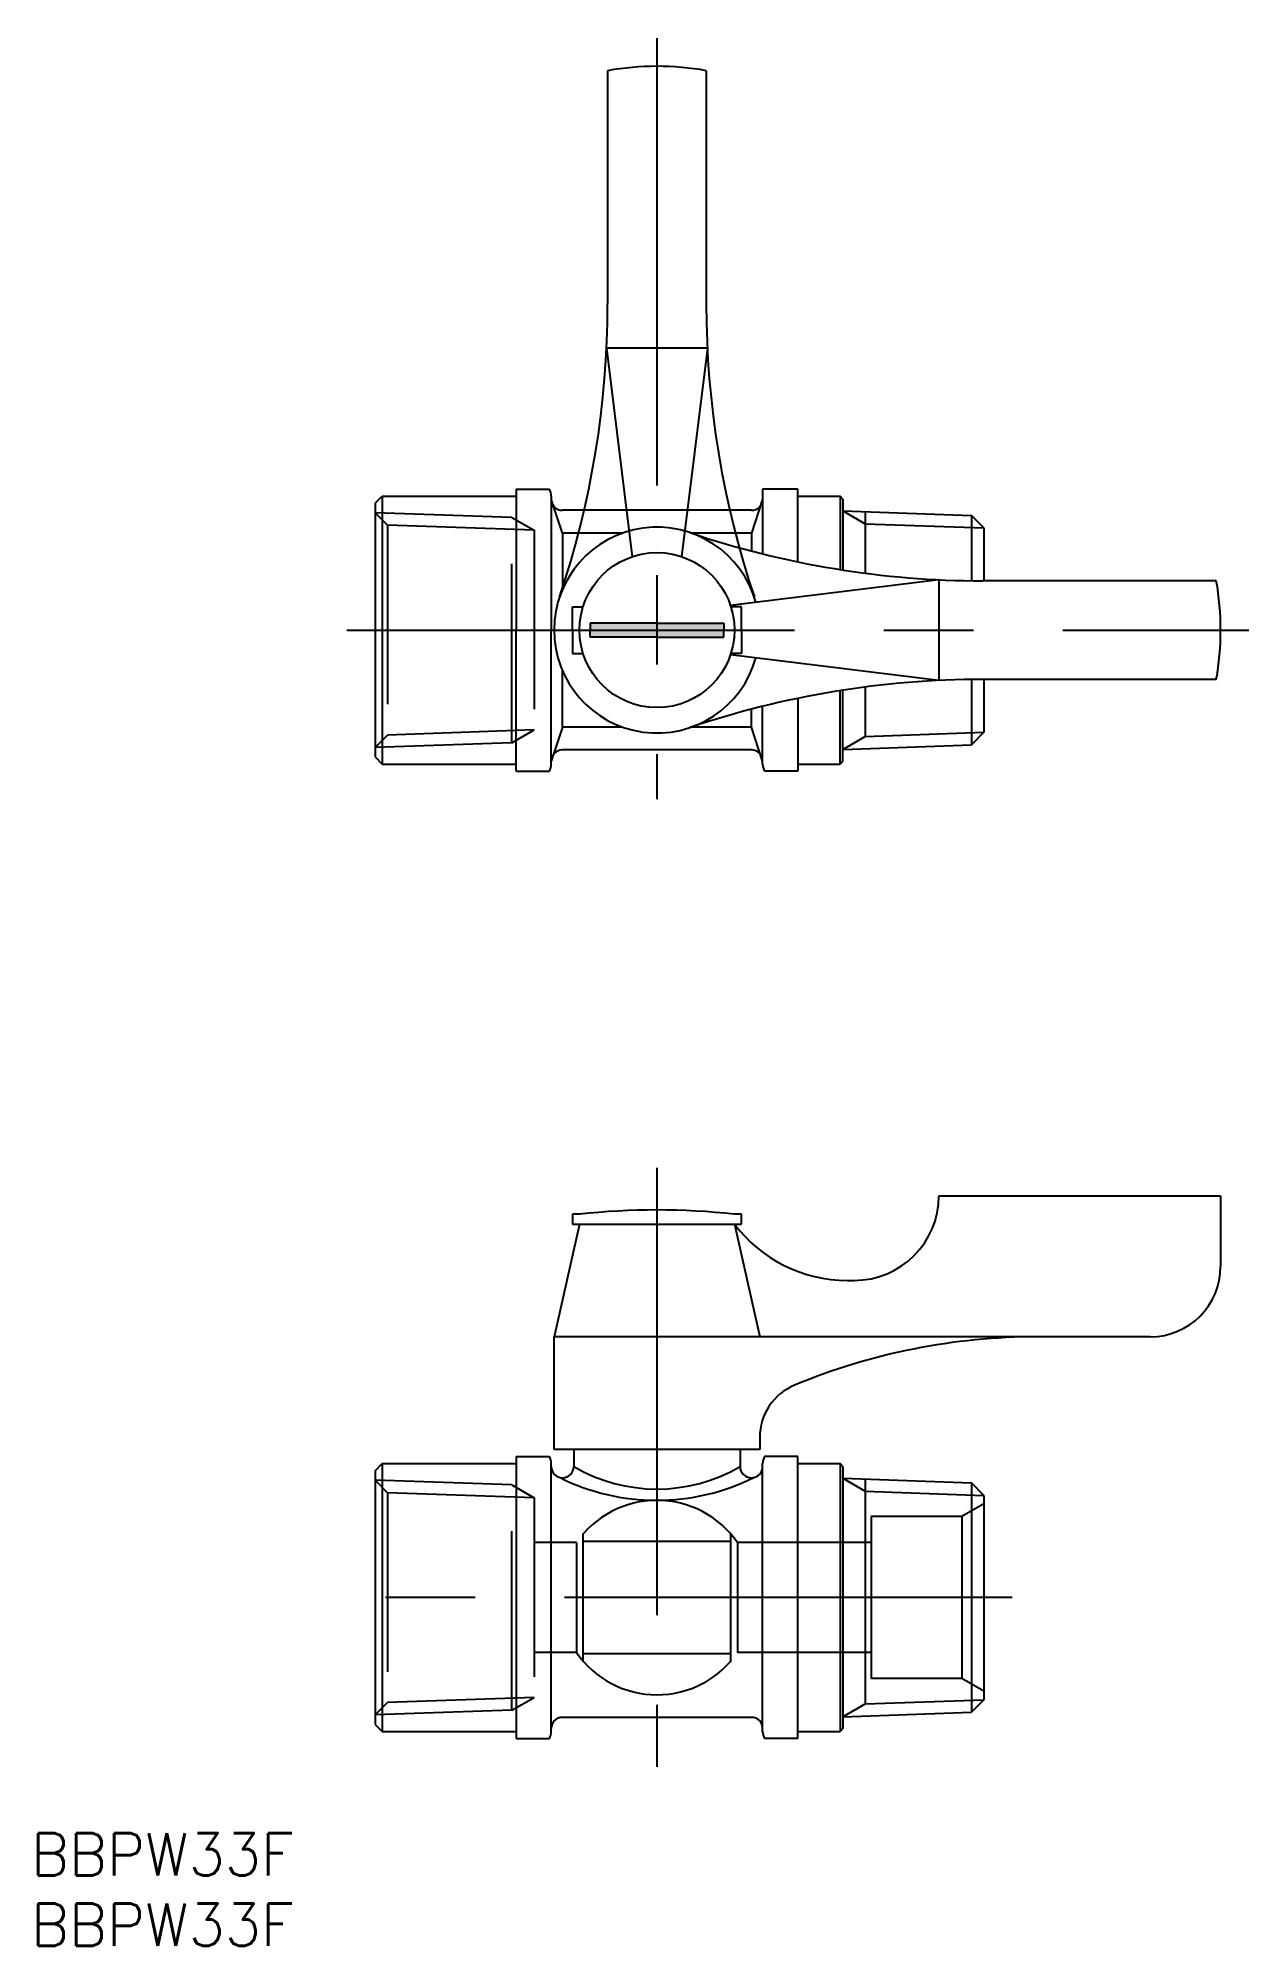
# Model space of a CAD drawing. Extents: x -44 to 42, y -25 to 111.
import ezdxf

# ---------------------------------------------------------------- set-up
doc = ezdxf.new("R2010")
doc.units = 0
for name, pattern in [('CENTER', [50.8, 31.75, -6.35, 6.35, -6.35]), ('DASHED', [19.05, 12.7, -6.35]), ('PHANTOM', [63.5, 31.75, -6.35, 6.35, -6.35, 6.35, -6.35])]:
    doc.linetypes.add(name, pattern=pattern)
doc.layers.get('0').update_dxf_attribs({"linetype": 'CONTINUOUS'})
doc.layers.add('CENTER', color=1, linetype='CENTER')
doc.styles.get("Standard").update_dxf_attribs({"font": 'txt.shx', "height": 3, "bigfont": 'bigfont.shx'})

# ---------------------------------------------------------------- blocks, each defined once
blk = doc.blocks.new('*U2')
at = {"color": 3, "linetype": 'CONTINUOUS'}
for points in [[(0, 68.64), (4.75, 69.14), (-4.75, 69.14)], [(0, 68.64), (-4.75, 69.14), (-4.75, 68.14)], [(0, 68.64), (4.75, 68.14), (4.75, 69.14)], [(0, 68.64), (-4.75, 68.14), (4.75, 68.14)]]:
    blk.add_solid(points, dxfattribs=at)

msp = doc.modelspace()

# ---------------------------------------------------------------- linework, layer by layer
at = {"color": 3, "linetype": 'PHANTOM'}
for p, q in [((-3.5, 108.33), (-3.5, 91.77)), ((3.5, 108.33), (3.5, 91.77)), ((3.58, 88.64), (-3.58, 88.64)), ((-3.58, 88.64), (-1.75, 73.85)), ((3.58, 88.64), (1.75, 73.85))]:
    msp.add_line(p, q, dxfattribs=at)
at = {"color": 7, "linetype": 'CONTINUOUS'}
for p, q in [((-10, 78.64), (-7.63, 78.64)), ((-10, 78.64), (-10, 68.64)), ((7.5, 78.64), (7.5, 74.05)), ((10, 78.64), (7.5, 78.64)), ((10, 73.48), (10, 78.64)), ((-20, 77.64), (-19.5, 78.14)), ((-20, 77.64), (-20, 59.64)), ((-19.5, 78.14), (-10, 78.14)), ((-19.5, 78.14), (-19.5, 59.14)), ((-7.5, 78.14), (-7.5, 77.94)), ((-6.7, 75.51), (-7.5, 77.94)), ((-7.5, 77.94), (-7.5, 68.64)), ((7.5, 77.94), (6.7, 75.51)), ((10, 78.14), (13, 78.14)), ((13, 78.14), (13, 72.93)), ((13.2, 77.94), (13, 78.14)), ((13.2, 77.94), (13.2, 72.9)), ((6.7, 77.14), (-6.7, 77.14)), ((13.2, 77.1), (22.31, 76.78)), ((14.78, 77.04), (14.78, 72.68)), ((22.31, 76.78), (22.31, 72.14)), ((23.2, 75.89), (22.31, 76.78)), ((23.2, 75.89), (23.2, 72.14)), ((-6.7, 75.51), (-6.7, 71.54)), ((-2.46, 75.51), (-6.7, 75.51)), ((6.7, 75.51), (2.46, 75.51)), ((6.7, 75.51), (6.7, 74.25)), ((20, 72.21), (5.21, 70.39)), ((20, 72.21), (20, 65.06)), ((39.69, 72.14), (23.13, 72.14)), ((-6, 70.29), (-5.25, 70.29)), ((-6, 68.64), (-6, 70.29)), ((-4.75, 69.14), (-4.75, 68.64)), ((0, 69.14), (-4.75, 69.14)), ((0, 69.14), (4.75, 69.14)), ((4.75, 69.14), (4.75, 68.64)), ((6, 70.29), (5.25, 70.29)), ((6, 68.64), (6, 70.29)), ((-10, 58.64), (-10, 68.64)), ((-7.5, 59.34), (-7.5, 68.64)), ((-6, 68.64), (-6, 66.99)), ((-4.75, 68.14), (-4.75, 68.64)), ((0, 68.14), (-4.75, 68.14)), ((0, 68.14), (4.75, 68.14)), ((4.75, 68.14), (4.75, 68.64)), ((6, 68.64), (6, 66.99)), ((-6, 66.99), (-5.25, 66.99)), ((20, 65.06), (5.21, 66.89)), ((6, 66.99), (5.25, 66.99)), ((-6.7, 61.76), (-6.7, 65.74)), ((22.31, 65.13), (22.31, 60.5)), ((39.69, 65.14), (23.13, 65.14)), ((23.2, 65.14), (23.2, 61.39)), ((10, 63.8), (10, 58.64)), ((13, 59.14), (13, 64.34)), ((13.2, 59.34), (13.2, 64.38)), ((14.78, 64.6), (14.78, 61.09)), ((6.7, 61.76), (6.7, 63.03)), ((7.5, 59.34), (7.5, 63.23)), ((-6.7, 61.76), (-7.5, 59.34)), ((-2.46, 61.76), (-6.7, 61.76)), ((6.7, 61.76), (2.46, 61.76)), ((7.5, 59.34), (6.7, 61.76)), ((23.2, 61.39), (22.31, 60.5)), ((-20, 59.64), (-19.5, 59.14)), ((6.7, 60.14), (-6.7, 60.14)), ((13.2, 60.18), (22.31, 60.5)), ((-19.5, 59.14), (-10, 59.14)), ((-10, 58.64), (-7.63, 58.64)), ((-7.5, 59.14), (-7.5, 59.34)), ((7.5, 59.14), (7.5, 59.34)), ((10, 58.64), (7.63, 58.64)), ((10, 59.14), (13, 59.14)), ((13.2, 59.34), (13, 59.14)), ((20, 28.5), (20, 28.5)), ((20, 28.5), (40, 28.5)), ((40, 28.5), (40, 23.5)), ((-6, 27.2), (-6, 26.5)), ((-5.5, 27.2), (-6, 27.2)), ((6, 27.2), (5.5, 27.2)), ((6, 26.5), (6, 27.2)), ((-5.5, 26.5), (-7.3, 18.5)), ((-6, 26.5), (6, 26.5)), ((5.5, 26.5), (7.3, 18.5)), ((13.5, 22.5), (14, 22.5)), ((-7.3, 10.5), (-7.3, 18.5)), ((35, 18.5), (-7.3, 18.5)), ((7.3, 11.37), (7.3, 10.5)), ((-20, 9), (-19.5, 9.5)), ((-19.5, 9.5), (-19.5, -9.5)), ((-19.5, 9.5), (-10, 9.5)), ((-10, 10), (-10, -10)), ((-10, 10), (-7.63, 10)), ((-10, 10), (-10, 8)), ((-7.5, -9.5), (-7.5, 9.5)), ((7.3, 10.5), (-7.3, 10.5)), ((-5.9, 10.5), (-5.9, 9.3)), ((5.9, 10.5), (5.9, 9.3)), ((7.5, -9.5), (7.5, 9.5)), ((10, 10), (7.63, 10)), ((10, -10), (10, 10)), ((10, 9.5), (13, 9.5)), ((13, 9.5), (13, -9.5)), ((13.2, 9.3), (13, 9.5)), ((-20, 9), (-20, -9)), ((-6.7, 8.5), (-6.7, 8.5)), ((6.7, 8.5), (6.7, 8.5)), ((13.2, 9.3), (13.2, -9.3)), ((13.2, 8.46), (22.31, 8.14)), ((14.78, 8.4), (14.78, -7.55)), ((23.2, 7.25), (22.31, 8.14)), ((22.31, 8.14), (22.31, -8.14)), ((23.2, 7.25), (23.2, -7.25)), ((23.2, -7.25), (22.31, -8.14)), ((-20, -9), (-19.5, -9.5)), ((6.7, -8.5), (-6.7, -8.5)), ((13.2, -9.3), (13, -9.5)), ((13.2, -8.46), (22.31, -8.14)), ((-19.5, -9.5), (-10, -9.5)), ((-10, -10), (-7.63, -10)), ((10, -10), (7.63, -10)), ((10, -9.5), (13, -9.5))]:
    msp.add_line(p, q, dxfattribs=at)
at = {"color": 3, "linetype": 'DASHED'}
for p, q in [((-10.3, 76.63), (-20, 76.97)), ((-20, 76.97), (-19.11, 76.08)), ((-8.72, 75.72), (-19.11, 76.08)), ((-19.11, 76.08), (-19.11, 61.19)), ((-10.3, 60.65), (-10.3, 76.63)), ((-10.3, 76.63), (-8.72, 75.72)), ((-8.72, 75.72), (-8.72, 61.56)), ((-20, 60.31), (-19.11, 61.19)), ((-8.72, 61.56), (-19.11, 61.19)), ((-10.3, 60.65), (-8.72, 61.56)), ((-10.3, 60.65), (-20, 60.31)), ((-20, 8.33), (-19.11, 7.44)), ((-10.3, 7.99), (-20, 8.33)), ((-19.11, 7.44), (-19.11, -7.44)), ((-8.72, 7.08), (-19.11, 7.44)), ((-10.3, 7.99), (-8.72, 7.08)), ((-10.3, -7.99), (-10.3, 7.99)), ((-8.72, 7.08), (-8.72, -7.08)), ((15.2, 5.74), (15.2, -5.74)), ((21.64, 5.74), (15.2, 5.74)), ((23.2, 6.64), (21.64, 5.74)), ((21.64, 5.74), (21.64, -5.74)), ((-5.25, 4.49), (-5.25, -4.54)), ((5.25, -4.49), (5.25, 4.54)), ((-5.71, 3.9), (-8.72, 3.9)), ((-5.71, 3.9), (-5.71, -3.9)), ((-5.25, 4), (5.25, 4)), ((15.2, 3.9), (5.71, 3.9)), ((5.71, 3.9), (5.71, -3.9)), ((-5.71, -3.9), (-8.72, -3.9)), ((5.25, -4), (-5.25, -4)), ((15.2, -3.9), (5.71, -3.9)), ((21.64, -5.74), (15.2, -5.74)), ((23.2, -6.64), (21.64, -5.74)), ((-20, -8.33), (-19.11, -7.44)), ((-10.3, -7.99), (-20, -8.33)), ((-8.72, -7.08), (-19.11, -7.44)), ((-10.3, -7.99), (-8.72, -7.08))]:
    msp.add_line(p, q, dxfattribs=at)
at = {"color": 3, "linetype": 'CONTINUOUS'}
for p, q in [((13.2, 77.1), (14.78, 76.19)), ((14.78, 76.19), (23.2, 75.89)), ((13.2, 60.18), (14.78, 61.09)), ((14.78, 61.09), (23.2, 61.39)), ((13.2, 8.46), (14.78, 7.55)), ((14.78, 7.55), (23.2, 7.25)), ((13.2, -8.46), (14.78, -7.55)), ((14.78, -7.55), (23.2, -7.25))]:
    msp.add_line(p, q, dxfattribs=at)
at = {"color": 7, "linetype": 'CONTINUOUS'}
msp.add_circle((0, 68.64), 5.5, dxfattribs=at)
at = {"color": 3, "linetype": 'PHANTOM'}
for centre, radius, start, end in [((0, 88.64), 20, 79.9213, 100.0787), ((-68.5, 91.77), 65, 341.3413, 0), ((68.5, 91.77), 65, 180, 198.6587)]:
    msp.add_arc(centre, radius, start, end, dxfattribs=at)
at = {"color": 7, "linetype": 'CONTINUOUS'}
for centre, radius, start, end in [((-8.5, 78.14), 1, 0, 30), ((-6.7, 77.94), 0.8, 180, 270), ((6.7, 77.94), 0.8, 270, 360), ((0, 68.64), 7.3, 15.6882, 344.3118), ((23.13, 137.14), 65, 251.3413, 270), ((20, 68.64), 20, 349.9213, 10.0787), ((23.13, 0.14), 65, 90, 108.6587), ((-6.7, 59.34), 0.8, 90, 180), ((6.7, 59.34), 0.8, 0, 90), ((-8.5, 59.14), 1, 330, 0), ((8.5, 59.14), 1, 180, 210), ((14, 28.5), 6, 270, 0), ((0, -23.07), 50.57, 83.7557, 96.2443), ((13.5, 32.5), 10, 216.8699, 270), ((35, 23.5), 5, 270, 0), ((27, -26.5), 45, 90, 112.5151), ((11.3, 11.37), 4, 112.5151, 180), ((-8.5, 9.5), 1, 0, 30), ((8.5, 9.5), 1, 150, 180), ((-6.7, 9.3), 0.8, 180, 0), ((-0.01, 22.36), 15.46, 243.4418, 296.4733), ((0, 19.38), 11.68, 239.6542, 300.3458), ((6.7, 9.3), 0.8, 180, 0), ((-6.7, -9.3), 0.8, 90, 180), ((6.7, -9.3), 0.8, 0, 90), ((-8.5, -9.5), 1, 330, 0), ((8.5, -9.5), 1, 180, 210)]:
    msp.add_arc(centre, radius, start, end, dxfattribs=at)
at = {"color": 3, "linetype": 'DASHED'}
for centre, start, end in [((0, -0.03), 34.5341, 145.4659), ((0, 0.03), 214.5341, 325.4659)]:
    msp.add_arc(centre, 6.93, start, end, dxfattribs=at)
at = {"layer": 'CENTER', "color": 1, "linetype": 'CENTER'}
for p, q in [((0, 110.64), (0, 56.64)), ((-22, 68.64), (42, 68.64)), ((0, 30.5), (0, -12)), ((25.2, 0), (-22, 0))]:
    msp.add_line(p, q, dxfattribs=at)

# ---------------------------------------------------------------- block references
at = {"color": 3, "linetype": 'CONTINUOUS'}
msp.add_blockref('*U2', (0, 0), dxfattribs=at)

# ---------------------------------------------------------------- texts
at = {"color": 7, "linetype": 'CONTINUOUS'}
for p in [(-44.42, -19.71), (-44.42, -24.71)]:
    msp.add_text('BBPW33F', height=3, dxfattribs=at).set_placement(p)

doc.saveas('drawing.dxf')
